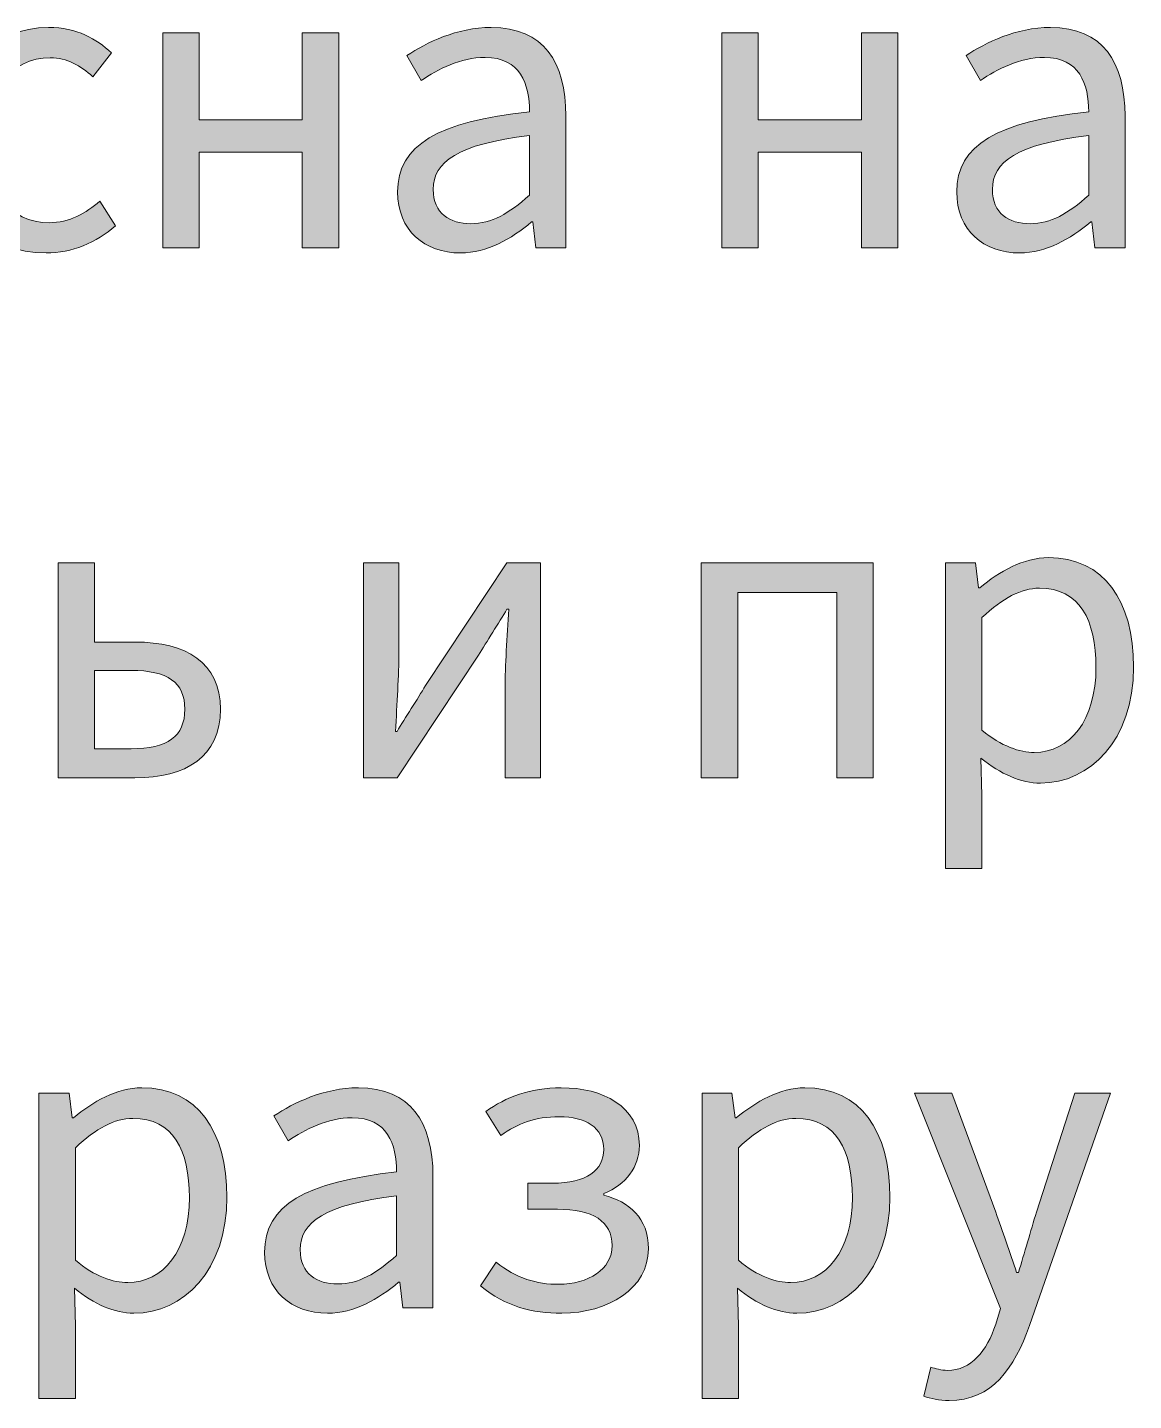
# Model space of a CAD drawing. Header units: millimetres. Extents: x -142 to 140, y -60 to 98.
# Drawn here: x -71.34 to -58.98, y 47.59 to 62.94 of the extents above; entities that cross this region are included whole.
import ezdxf

# ---------------------------------------------------------------- set-up
doc = ezdxf.new("R2010")
doc.units = ezdxf.units.MM
doc.header["$MEASUREMENT"] = 0
doc.layers.add('カット1(R255G0B0)', color=7, linetype='Continuous', lineweight=0)

# ---------------------------------------------------------------- blocks, each defined once
blk = doc.blocks.new('Block_3')
at = {"layer": 'カット1(R255G0B0)', "true_color": 0x000000, "transparency": 33554687}
h = blk.add_hatch(color=18, dxfattribs=at)
h.dxf.hatch_style = 2
edge = h.paths.add_edge_path()
edge.add_spline(control_points=[(-72.263, 61.677), (-72.263, 62.479), (-71.722, 62.941), (-71.108, 62.941), (-70.793, 62.941), (-70.574, 62.811), (-70.405, 62.659), (-70.405, 62.659), (-70.613, 62.39), (-70.613, 62.39), (-70.753, 62.516), (-70.901, 62.602), (-71.09, 62.602), (-71.524, 62.602), (-71.844, 62.228), (-71.844, 61.677), (-71.844, 61.127), (-71.542, 60.758), (-71.101, 60.758), (-70.881, 60.758), (-70.686, 60.865), (-70.537, 60.998), (-70.537, 60.998), (-70.36, 60.725), (-70.36, 60.725), (-70.576, 60.533), (-70.849, 60.42), (-71.137, 60.42), (-71.776, 60.42), (-72.263, 60.882), (-72.263, 61.677)], knot_values=[0, 0, 0, 0, 1, 1, 1, 2, 2, 2, 3, 3, 3, 4, 4, 4, 5, 5, 5, 6, 6, 6, 7, 7, 7, 8, 8, 8, 9, 9, 9, 10, 10, 10, 10], degree=3, periodic=0)
h = blk.add_hatch(color=18, dxfattribs=at)
h.dxf.hatch_style = 2
edge = h.paths.add_edge_path()
edge.add_spline(control_points=[(-65.731, 61.065), (-65.731, 61.065), (-65.731, 61.733), (-65.731, 61.733), (-66.536, 61.636), (-66.808, 61.438), (-66.808, 61.131), (-66.808, 60.859), (-66.623, 60.747), (-66.387, 60.747), (-66.155, 60.747), (-65.964, 60.86), (-65.731, 61.065)], knot_values=[0, 0, 0, 0, 1, 1, 1, 2, 2, 2, 3, 3, 3, 4, 4, 4, 4], degree=3, periodic=0)
edge = h.paths.add_edge_path()
edge.add_spline(control_points=[(-67.206, 61.103), (-67.206, 61.626), (-66.755, 61.888), (-65.731, 61.999), (-65.732, 62.308), (-65.834, 62.606), (-66.227, 62.606), (-66.505, 62.606), (-66.755, 62.474), (-66.943, 62.348), (-66.943, 62.348), (-67.102, 62.627), (-67.102, 62.627), (-66.881, 62.772), (-66.544, 62.941), (-66.159, 62.941), (-65.573, 62.941), (-65.325, 62.551), (-65.325, 61.953), (-65.325, 61.953), (-65.325, 60.479), (-65.325, 60.479), (-65.325, 60.479), (-65.66, 60.479), (-65.66, 60.479), (-65.66, 60.479), (-65.695, 60.767), (-65.695, 60.767), (-65.695, 60.767), (-65.708, 60.767), (-65.708, 60.767), (-65.937, 60.576), (-66.204, 60.42), (-66.502, 60.42), (-66.904, 60.42), (-67.206, 60.67), (-67.206, 61.103)], knot_values=[0, 0, 0, 0, 1, 1, 1, 2, 2, 2, 3, 3, 3, 4, 4, 4, 5, 5, 5, 6, 6, 6, 7, 7, 7, 8, 8, 8, 9, 9, 9, 10, 10, 10, 11, 11, 11, 12, 12, 12, 12], degree=3, periodic=0)
h = blk.add_hatch(color=18, dxfattribs=at)
h.dxf.hatch_style = 2
edge = h.paths.add_edge_path()
edge.add_spline(control_points=[(-59.478, 61.065), (-59.478, 61.065), (-59.478, 61.733), (-59.478, 61.733), (-60.283, 61.636), (-60.555, 61.438), (-60.555, 61.131), (-60.555, 60.859), (-60.37, 60.747), (-60.134, 60.747), (-59.902, 60.747), (-59.711, 60.86), (-59.478, 61.065)], knot_values=[0, 0, 0, 0, 1, 1, 1, 2, 2, 2, 3, 3, 3, 4, 4, 4, 4], degree=3, periodic=0)
edge = h.paths.add_edge_path()
edge.add_spline(control_points=[(-60.954, 61.103), (-60.954, 61.626), (-60.502, 61.888), (-59.478, 61.999), (-59.479, 62.308), (-59.582, 62.606), (-59.974, 62.606), (-60.252, 62.606), (-60.502, 62.474), (-60.69, 62.348), (-60.69, 62.348), (-60.85, 62.627), (-60.85, 62.627), (-60.629, 62.772), (-60.291, 62.941), (-59.906, 62.941), (-59.32, 62.941), (-59.072, 62.551), (-59.072, 61.953), (-59.072, 61.953), (-59.072, 60.479), (-59.072, 60.479), (-59.072, 60.479), (-59.408, 60.479), (-59.408, 60.479), (-59.408, 60.479), (-59.442, 60.767), (-59.442, 60.767), (-59.442, 60.767), (-59.455, 60.767), (-59.455, 60.767), (-59.684, 60.576), (-59.952, 60.42), (-60.25, 60.42), (-60.652, 60.42), (-60.954, 60.67), (-60.954, 61.103)], knot_values=[0, 0, 0, 0, 1, 1, 1, 2, 2, 2, 3, 3, 3, 4, 4, 4, 5, 5, 5, 6, 6, 6, 7, 7, 7, 8, 8, 8, 9, 9, 9, 10, 10, 10, 11, 11, 11, 12, 12, 12, 12], degree=3, periodic=0)
h = blk.add_hatch(color=18, dxfattribs=at)
h.dxf.hatch_style = 2
edge = h.paths.add_edge_path()
edge.add_spline(control_points=[(-69.833, 62.881), (-69.833, 62.881), (-69.426, 62.881), (-69.426, 62.881), (-69.426, 62.881), (-69.426, 61.907), (-69.426, 61.907), (-69.426, 61.907), (-68.272, 61.907), (-68.272, 61.907), (-68.272, 61.907), (-68.272, 62.881), (-68.272, 62.881), (-68.272, 62.881), (-67.865, 62.881), (-67.865, 62.881), (-67.865, 62.881), (-67.865, 60.479), (-67.865, 60.479), (-67.865, 60.479), (-68.272, 60.479), (-68.272, 60.479), (-68.272, 60.479), (-68.272, 61.546), (-68.272, 61.546), (-68.272, 61.546), (-69.426, 61.546), (-69.426, 61.546), (-69.426, 61.546), (-69.426, 60.479), (-69.426, 60.479), (-69.426, 60.479), (-69.833, 60.479), (-69.833, 60.479), (-69.833, 60.479), (-69.833, 62.881), (-69.833, 62.881)], knot_values=[0, 0, 0, 0, 1, 1, 1, 2, 2, 2, 3, 3, 3, 4, 4, 4, 5, 5, 5, 6, 6, 6, 7, 7, 7, 8, 8, 8, 9, 9, 9, 10, 10, 10, 11, 11, 11, 12, 12, 12, 12], degree=3, periodic=0)
h = blk.add_hatch(color=18, dxfattribs=at)
h.dxf.hatch_style = 2
edge = h.paths.add_edge_path()
edge.add_spline(control_points=[(-63.58, 62.881), (-63.58, 62.881), (-63.174, 62.881), (-63.174, 62.881), (-63.174, 62.881), (-63.174, 61.907), (-63.174, 61.907), (-63.174, 61.907), (-62.019, 61.907), (-62.019, 61.907), (-62.019, 61.907), (-62.019, 62.881), (-62.019, 62.881), (-62.019, 62.881), (-61.613, 62.881), (-61.613, 62.881), (-61.613, 62.881), (-61.613, 60.479), (-61.613, 60.479), (-61.613, 60.479), (-62.019, 60.479), (-62.019, 60.479), (-62.019, 60.479), (-62.019, 61.546), (-62.019, 61.546), (-62.019, 61.546), (-63.174, 61.546), (-63.174, 61.546), (-63.174, 61.546), (-63.174, 60.479), (-63.174, 60.479), (-63.174, 60.479), (-63.58, 60.479), (-63.58, 60.479), (-63.58, 60.479), (-63.58, 62.881), (-63.58, 62.881)], knot_values=[0, 0, 0, 0, 1, 1, 1, 2, 2, 2, 3, 3, 3, 4, 4, 4, 5, 5, 5, 6, 6, 6, 7, 7, 7, 8, 8, 8, 9, 9, 9, 10, 10, 10, 11, 11, 11, 12, 12, 12, 12], degree=3, periodic=0)
h = blk.add_hatch(color=18, dxfattribs=at)
h.dxf.hatch_style = 2
edge = h.paths.add_edge_path()
edge.add_spline(control_points=[(-70.185, 54.877), (-69.781, 54.877), (-69.585, 55.015), (-69.585, 55.32), (-69.585, 55.621), (-69.781, 55.753), (-70.185, 55.753), (-70.185, 55.753), (-70.594, 55.753), (-70.594, 55.753), (-70.594, 55.753), (-70.594, 54.877), (-70.594, 54.877), (-70.594, 54.877), (-70.185, 54.877), (-70.185, 54.877)], knot_values=[0, 0, 0, 0, 1, 1, 1, 2, 2, 2, 3, 3, 3, 4, 4, 4, 5, 5, 5, 5], degree=3, periodic=0)
edge = h.paths.add_edge_path()
edge.add_spline(control_points=[(-71.001, 56.955), (-71.001, 56.955), (-70.594, 56.955), (-70.594, 56.955), (-70.594, 56.955), (-70.594, 56.07), (-70.594, 56.07), (-70.594, 56.07), (-70.143, 56.07), (-70.143, 56.07), (-69.571, 56.07), (-69.187, 55.844), (-69.187, 55.318), (-69.187, 54.785), (-69.571, 54.553), (-70.143, 54.553), (-70.143, 54.553), (-71.001, 54.553), (-71.001, 54.553), (-71.001, 54.553), (-71.001, 56.955), (-71.001, 56.955)], knot_values=[0, 0, 0, 0, 1, 1, 1, 2, 2, 2, 3, 3, 3, 4, 4, 4, 5, 5, 5, 6, 6, 6, 7, 7, 7, 7], degree=3, periodic=0)
h = blk.add_hatch(color=18, dxfattribs=at)
h.dxf.hatch_style = 2
edge = h.paths.add_edge_path()
edge.add_spline(control_points=[(-67.588, 56.955), (-67.588, 56.955), (-67.192, 56.955), (-67.192, 56.955), (-67.192, 56.955), (-67.192, 55.956), (-67.192, 55.956), (-67.192, 55.701), (-67.213, 55.379), (-67.23, 55.07), (-67.23, 55.07), (-67.212, 55.07), (-67.212, 55.07), (-67.123, 55.218), (-66.982, 55.437), (-66.894, 55.584), (-66.894, 55.584), (-65.985, 56.955), (-65.985, 56.955), (-65.985, 56.955), (-65.608, 56.955), (-65.608, 56.955), (-65.608, 56.955), (-65.608, 54.553), (-65.608, 54.553), (-65.608, 54.553), (-66.004, 54.553), (-66.004, 54.553), (-66.004, 54.553), (-66.004, 55.551), (-66.004, 55.551), (-66.004, 55.806), (-65.983, 56.127), (-65.964, 56.438), (-65.964, 56.438), (-65.984, 56.438), (-65.984, 56.438), (-66.073, 56.29), (-66.212, 56.069), (-66.3, 55.924), (-66.3, 55.924), (-67.211, 54.553), (-67.211, 54.553), (-67.211, 54.553), (-67.588, 54.553), (-67.588, 54.553), (-67.588, 54.553), (-67.588, 56.955), (-67.588, 56.955)], knot_values=[0, 0, 0, 0, 1, 1, 1, 2, 2, 2, 3, 3, 3, 4, 4, 4, 5, 5, 5, 6, 6, 6, 7, 7, 7, 8, 8, 8, 9, 9, 9, 10, 10, 10, 11, 11, 11, 12, 12, 12, 13, 13, 13, 14, 14, 14, 15, 15, 15, 16, 16, 16, 16], degree=3, periodic=0)
h = blk.add_hatch(color=18, dxfattribs=at)
h.dxf.hatch_style = 2
edge = h.paths.add_edge_path()
edge.add_spline(control_points=[(-63.81, 56.955), (-63.81, 56.955), (-61.888, 56.955), (-61.888, 56.955), (-61.888, 56.955), (-61.888, 54.553), (-61.888, 54.553), (-61.888, 54.553), (-62.294, 54.553), (-62.294, 54.553), (-62.294, 54.553), (-62.294, 56.624), (-62.294, 56.624), (-62.294, 56.624), (-63.403, 56.624), (-63.403, 56.624), (-63.403, 56.624), (-63.403, 54.553), (-63.403, 54.553), (-63.403, 54.553), (-63.81, 54.553), (-63.81, 54.553), (-63.81, 54.553), (-63.81, 56.955), (-63.81, 56.955)], knot_values=[0, 0, 0, 0, 1, 1, 1, 2, 2, 2, 3, 3, 3, 4, 4, 4, 5, 5, 5, 6, 6, 6, 7, 7, 7, 8, 8, 8, 8], degree=3, periodic=0)
h = blk.add_hatch(color=18, dxfattribs=at)
h.dxf.hatch_style = 2
edge = h.paths.add_edge_path()
edge.add_spline(control_points=[(-59.397, 55.786), (-59.397, 56.317), (-59.578, 56.672), (-60.03, 56.672), (-60.234, 56.672), (-60.439, 56.56), (-60.672, 56.344), (-60.672, 56.344), (-60.672, 55.085), (-60.672, 55.085), (-60.455, 54.903), (-60.246, 54.836), (-60.087, 54.836), (-59.69, 54.836), (-59.397, 55.194), (-59.397, 55.786)], knot_values=[0, 0, 0, 0, 1, 1, 1, 2, 2, 2, 3, 3, 3, 4, 4, 4, 5, 5, 5, 5], degree=3, periodic=0)
edge = h.paths.add_edge_path()
edge.add_spline(control_points=[(-61.079, 56.955), (-61.079, 56.955), (-60.743, 56.955), (-60.743, 56.955), (-60.743, 56.955), (-60.709, 56.678), (-60.709, 56.678), (-60.709, 56.678), (-60.695, 56.678), (-60.695, 56.678), (-60.478, 56.858), (-60.208, 57.014), (-59.929, 57.014), (-59.309, 57.014), (-58.977, 56.532), (-58.977, 55.79), (-58.977, 54.971), (-59.468, 54.493), (-60.017, 54.493), (-60.237, 54.493), (-60.462, 54.595), (-60.683, 54.772), (-60.683, 54.772), (-60.672, 54.353), (-60.672, 54.353), (-60.672, 54.353), (-60.672, 53.539), (-60.672, 53.539), (-60.672, 53.539), (-61.079, 53.539), (-61.079, 53.539), (-61.079, 53.539), (-61.079, 56.955), (-61.079, 56.955)], knot_values=[0, 0, 0, 0, 1, 1, 1, 2, 2, 2, 3, 3, 3, 4, 4, 4, 5, 5, 5, 6, 6, 6, 7, 7, 7, 8, 8, 8, 9, 9, 9, 10, 10, 10, 11, 11, 11, 11], degree=3, periodic=0)
h = blk.add_hatch(color=18, dxfattribs=at)
h.dxf.hatch_style = 2
edge = h.paths.add_edge_path()
edge.add_spline(control_points=[(-69.534, 49.859), (-69.534, 50.39), (-69.715, 50.745), (-70.167, 50.745), (-70.371, 50.745), (-70.576, 50.633), (-70.809, 50.417), (-70.809, 50.417), (-70.809, 49.158), (-70.809, 49.158), (-70.592, 48.976), (-70.383, 48.909), (-70.224, 48.909), (-69.827, 48.909), (-69.534, 49.267), (-69.534, 49.859)], knot_values=[0, 0, 0, 0, 1, 1, 1, 2, 2, 2, 3, 3, 3, 4, 4, 4, 5, 5, 5, 5], degree=3, periodic=0)
edge = h.paths.add_edge_path()
edge.add_spline(control_points=[(-71.216, 51.028), (-71.216, 51.028), (-70.88, 51.028), (-70.88, 51.028), (-70.88, 51.028), (-70.846, 50.751), (-70.846, 50.751), (-70.846, 50.751), (-70.832, 50.751), (-70.832, 50.751), (-70.615, 50.931), (-70.345, 51.087), (-70.066, 51.087), (-69.446, 51.087), (-69.114, 50.605), (-69.114, 49.863), (-69.114, 49.044), (-69.605, 48.567), (-70.154, 48.567), (-70.374, 48.567), (-70.599, 48.668), (-70.82, 48.845), (-70.82, 48.845), (-70.809, 48.426), (-70.809, 48.426), (-70.809, 48.426), (-70.809, 47.612), (-70.809, 47.612), (-70.809, 47.612), (-71.216, 47.612), (-71.216, 47.612), (-71.216, 47.612), (-71.216, 51.028), (-71.216, 51.028)], knot_values=[0, 0, 0, 0, 1, 1, 1, 2, 2, 2, 3, 3, 3, 4, 4, 4, 5, 5, 5, 6, 6, 6, 7, 7, 7, 8, 8, 8, 9, 9, 9, 10, 10, 10, 11, 11, 11, 11], degree=3, periodic=0)
h = blk.add_hatch(color=18, dxfattribs=at)
h.dxf.hatch_style = 2
edge = h.paths.add_edge_path()
edge.add_spline(control_points=[(-67.217, 49.212), (-67.217, 49.212), (-67.217, 49.879), (-67.217, 49.879), (-68.022, 49.782), (-68.295, 49.585), (-68.295, 49.278), (-68.295, 49.005), (-68.109, 48.894), (-67.874, 48.894), (-67.642, 48.894), (-67.45, 49.007), (-67.217, 49.212)], knot_values=[0, 0, 0, 0, 1, 1, 1, 2, 2, 2, 3, 3, 3, 4, 4, 4, 4], degree=3, periodic=0)
edge = h.paths.add_edge_path()
edge.add_spline(control_points=[(-68.693, 49.249), (-68.693, 49.773), (-68.241, 50.034), (-67.217, 50.146), (-67.218, 50.455), (-67.321, 50.752), (-67.713, 50.752), (-67.991, 50.752), (-68.241, 50.621), (-68.429, 50.495), (-68.429, 50.495), (-68.589, 50.773), (-68.589, 50.773), (-68.368, 50.919), (-68.03, 51.087), (-67.645, 51.087), (-67.059, 51.087), (-66.811, 50.698), (-66.811, 50.1), (-66.811, 50.1), (-66.811, 48.626), (-66.811, 48.626), (-66.811, 48.626), (-67.147, 48.626), (-67.147, 48.626), (-67.147, 48.626), (-67.181, 48.913), (-67.181, 48.913), (-67.181, 48.913), (-67.195, 48.913), (-67.195, 48.913), (-67.423, 48.723), (-67.691, 48.567), (-67.989, 48.567), (-68.391, 48.567), (-68.693, 48.816), (-68.693, 49.249)], knot_values=[0, 0, 0, 0, 1, 1, 1, 2, 2, 2, 3, 3, 3, 4, 4, 4, 5, 5, 5, 6, 6, 6, 7, 7, 7, 8, 8, 8, 9, 9, 9, 10, 10, 10, 11, 11, 11, 12, 12, 12, 12], degree=3, periodic=0)
h = blk.add_hatch(color=18, dxfattribs=at)
h.dxf.hatch_style = 2
edge = h.paths.add_edge_path()
edge.add_spline(control_points=[(-66.279, 48.872), (-66.279, 48.872), (-66.103, 49.137), (-66.103, 49.137), (-65.882, 48.954), (-65.646, 48.89), (-65.404, 48.89), (-65.075, 48.89), (-64.807, 49.057), (-64.807, 49.323), (-64.807, 49.595), (-65.025, 49.729), (-65.418, 49.729), (-65.418, 49.729), (-65.75, 49.729), (-65.75, 49.729), (-65.75, 49.729), (-65.75, 50.02), (-65.75, 50.02), (-65.75, 50.02), (-65.476, 50.02), (-65.476, 50.02), (-65.093, 50.02), (-64.901, 50.164), (-64.901, 50.398), (-64.901, 50.644), (-65.106, 50.763), (-65.398, 50.763), (-65.673, 50.763), (-65.857, 50.69), (-66.052, 50.553), (-66.052, 50.553), (-66.221, 50.821), (-66.221, 50.821), (-65.992, 50.984), (-65.726, 51.087), (-65.376, 51.087), (-64.91, 51.087), (-64.503, 50.878), (-64.503, 50.441), (-64.503, 50.206), (-64.649, 50.003), (-64.901, 49.905), (-64.901, 49.905), (-64.901, 49.886), (-64.901, 49.886), (-64.619, 49.813), (-64.401, 49.632), (-64.401, 49.287), (-64.401, 48.842), (-64.853, 48.567), (-65.37, 48.567), (-65.701, 48.567), (-65.998, 48.64), (-66.279, 48.872)], knot_values=[0, 0, 0, 0, 1, 1, 1, 2, 2, 2, 3, 3, 3, 4, 4, 4, 5, 5, 5, 6, 6, 6, 7, 7, 7, 8, 8, 8, 9, 9, 9, 10, 10, 10, 11, 11, 11, 12, 12, 12, 13, 13, 13, 14, 14, 14, 15, 15, 15, 16, 16, 16, 17, 17, 17, 18, 18, 18, 18], degree=3, periodic=0)
h = blk.add_hatch(color=18, dxfattribs=at)
h.dxf.hatch_style = 2
edge = h.paths.add_edge_path()
edge.add_spline(control_points=[(-62.121, 49.859), (-62.121, 50.39), (-62.302, 50.745), (-62.754, 50.745), (-62.957, 50.745), (-63.162, 50.633), (-63.396, 50.417), (-63.396, 50.417), (-63.396, 49.158), (-63.396, 49.158), (-63.179, 48.976), (-62.97, 48.909), (-62.811, 48.909), (-62.414, 48.909), (-62.121, 49.267), (-62.121, 49.859)], knot_values=[0, 0, 0, 0, 1, 1, 1, 2, 2, 2, 3, 3, 3, 4, 4, 4, 5, 5, 5, 5], degree=3, periodic=0)
edge = h.paths.add_edge_path()
edge.add_spline(control_points=[(-63.802, 51.028), (-63.802, 51.028), (-63.467, 51.028), (-63.467, 51.028), (-63.467, 51.028), (-63.432, 50.751), (-63.432, 50.751), (-63.432, 50.751), (-63.419, 50.751), (-63.419, 50.751), (-63.202, 50.931), (-62.931, 51.087), (-62.653, 51.087), (-62.033, 51.087), (-61.701, 50.605), (-61.701, 49.863), (-61.701, 49.044), (-62.192, 48.567), (-62.741, 48.567), (-62.961, 48.567), (-63.186, 48.668), (-63.407, 48.845), (-63.407, 48.845), (-63.396, 48.426), (-63.396, 48.426), (-63.396, 48.426), (-63.396, 47.612), (-63.396, 47.612), (-63.396, 47.612), (-63.802, 47.612), (-63.802, 47.612), (-63.802, 47.612), (-63.802, 51.028), (-63.802, 51.028)], knot_values=[0, 0, 0, 0, 1, 1, 1, 2, 2, 2, 3, 3, 3, 4, 4, 4, 5, 5, 5, 6, 6, 6, 7, 7, 7, 8, 8, 8, 9, 9, 9, 10, 10, 10, 11, 11, 11, 11], degree=3, periodic=0)
h = blk.add_hatch(color=18, dxfattribs=at)
h.dxf.hatch_style = 2
edge = h.paths.add_edge_path()
edge.add_spline(control_points=[(-61.322, 47.64), (-61.322, 47.64), (-61.243, 47.964), (-61.243, 47.964), (-61.195, 47.948), (-61.122, 47.928), (-61.059, 47.928), (-60.789, 47.928), (-60.617, 48.146), (-60.518, 48.444), (-60.518, 48.444), (-60.463, 48.621), (-60.463, 48.621), (-60.463, 48.621), (-61.427, 51.028), (-61.427, 51.028), (-61.427, 51.028), (-61.008, 51.028), (-61.008, 51.028), (-61.008, 51.028), (-60.518, 49.698), (-60.518, 49.698), (-60.443, 49.489), (-60.362, 49.244), (-60.284, 49.021), (-60.284, 49.021), (-60.264, 49.021), (-60.264, 49.021), (-60.196, 49.24), (-60.128, 49.486), (-60.062, 49.698), (-60.062, 49.698), (-59.634, 51.028), (-59.634, 51.028), (-59.634, 51.028), (-59.236, 51.028), (-59.236, 51.028), (-59.236, 51.028), (-60.141, 48.428), (-60.141, 48.428), (-60.311, 47.951), (-60.559, 47.591), (-61.04, 47.591), (-61.152, 47.591), (-61.245, 47.611), (-61.322, 47.64)], knot_values=[0, 0, 0, 0, 1, 1, 1, 2, 2, 2, 3, 3, 3, 4, 4, 4, 5, 5, 5, 6, 6, 6, 7, 7, 7, 8, 8, 8, 9, 9, 9, 10, 10, 10, 11, 11, 11, 12, 12, 12, 13, 13, 13, 14, 14, 14, 15, 15, 15, 15], degree=3, periodic=0)
at = {"layer": 'カット1(R255G0B0)'}
for points, knots in [([(-72.263, 61.677), (-72.263, 62.479), (-71.722, 62.941), (-71.108, 62.941), (-70.793, 62.941), (-70.574, 62.811), (-70.405, 62.659), (-70.405, 62.659), (-70.613, 62.39), (-70.613, 62.39), (-70.753, 62.516), (-70.901, 62.602), (-71.09, 62.602), (-71.524, 62.602), (-71.844, 62.228), (-71.844, 61.677), (-71.844, 61.127), (-71.542, 60.758), (-71.101, 60.758), (-70.881, 60.758), (-70.686, 60.865), (-70.537, 60.998), (-70.537, 60.998), (-70.36, 60.725), (-70.36, 60.725), (-70.576, 60.533), (-70.849, 60.42), (-71.137, 60.42), (-71.776, 60.42), (-72.263, 60.882), (-72.263, 61.677)], [0, 0, 0, 0, 1, 1, 1, 2, 2, 2, 3, 3, 3, 4, 4, 4, 5, 5, 5, 6, 6, 6, 7, 7, 7, 8, 8, 8, 9, 9, 9, 10, 10, 10, 10]), ([(-67.206, 61.103), (-67.206, 61.626), (-66.755, 61.888), (-65.731, 61.999), (-65.732, 62.308), (-65.834, 62.606), (-66.227, 62.606), (-66.505, 62.606), (-66.755, 62.474), (-66.943, 62.348), (-66.943, 62.348), (-67.102, 62.627), (-67.102, 62.627), (-66.881, 62.772), (-66.544, 62.941), (-66.159, 62.941), (-65.573, 62.941), (-65.325, 62.551), (-65.325, 61.953), (-65.325, 61.953), (-65.325, 60.479), (-65.325, 60.479), (-65.325, 60.479), (-65.66, 60.479), (-65.66, 60.479), (-65.66, 60.479), (-65.695, 60.767), (-65.695, 60.767), (-65.695, 60.767), (-65.708, 60.767), (-65.708, 60.767), (-65.937, 60.576), (-66.204, 60.42), (-66.502, 60.42), (-66.904, 60.42), (-67.206, 60.67), (-67.206, 61.103)], [0, 0, 0, 0, 1, 1, 1, 2, 2, 2, 3, 3, 3, 4, 4, 4, 5, 5, 5, 6, 6, 6, 7, 7, 7, 8, 8, 8, 9, 9, 9, 10, 10, 10, 11, 11, 11, 12, 12, 12, 12]), ([(-60.954, 61.103), (-60.954, 61.626), (-60.502, 61.888), (-59.478, 61.999), (-59.479, 62.308), (-59.582, 62.606), (-59.974, 62.606), (-60.252, 62.606), (-60.502, 62.474), (-60.69, 62.348), (-60.69, 62.348), (-60.85, 62.627), (-60.85, 62.627), (-60.629, 62.772), (-60.291, 62.941), (-59.906, 62.941), (-59.32, 62.941), (-59.072, 62.551), (-59.072, 61.953), (-59.072, 61.953), (-59.072, 60.479), (-59.072, 60.479), (-59.072, 60.479), (-59.408, 60.479), (-59.408, 60.479), (-59.408, 60.479), (-59.442, 60.767), (-59.442, 60.767), (-59.442, 60.767), (-59.455, 60.767), (-59.455, 60.767), (-59.684, 60.576), (-59.952, 60.42), (-60.25, 60.42), (-60.652, 60.42), (-60.954, 60.67), (-60.954, 61.103)], [0, 0, 0, 0, 1, 1, 1, 2, 2, 2, 3, 3, 3, 4, 4, 4, 5, 5, 5, 6, 6, 6, 7, 7, 7, 8, 8, 8, 9, 9, 9, 10, 10, 10, 11, 11, 11, 12, 12, 12, 12]), ([(-69.833, 62.881), (-69.833, 62.881), (-69.426, 62.881), (-69.426, 62.881), (-69.426, 62.881), (-69.426, 61.907), (-69.426, 61.907), (-69.426, 61.907), (-68.272, 61.907), (-68.272, 61.907), (-68.272, 61.907), (-68.272, 62.881), (-68.272, 62.881), (-68.272, 62.881), (-67.865, 62.881), (-67.865, 62.881), (-67.865, 62.881), (-67.865, 60.479), (-67.865, 60.479), (-67.865, 60.479), (-68.272, 60.479), (-68.272, 60.479), (-68.272, 60.479), (-68.272, 61.546), (-68.272, 61.546), (-68.272, 61.546), (-69.426, 61.546), (-69.426, 61.546), (-69.426, 61.546), (-69.426, 60.479), (-69.426, 60.479), (-69.426, 60.479), (-69.833, 60.479), (-69.833, 60.479), (-69.833, 60.479), (-69.833, 62.881), (-69.833, 62.881)], [0, 0, 0, 0, 1, 1, 1, 2, 2, 2, 3, 3, 3, 4, 4, 4, 5, 5, 5, 6, 6, 6, 7, 7, 7, 8, 8, 8, 9, 9, 9, 10, 10, 10, 11, 11, 11, 12, 12, 12, 12]), ([(-63.58, 62.881), (-63.58, 62.881), (-63.174, 62.881), (-63.174, 62.881), (-63.174, 62.881), (-63.174, 61.907), (-63.174, 61.907), (-63.174, 61.907), (-62.019, 61.907), (-62.019, 61.907), (-62.019, 61.907), (-62.019, 62.881), (-62.019, 62.881), (-62.019, 62.881), (-61.613, 62.881), (-61.613, 62.881), (-61.613, 62.881), (-61.613, 60.479), (-61.613, 60.479), (-61.613, 60.479), (-62.019, 60.479), (-62.019, 60.479), (-62.019, 60.479), (-62.019, 61.546), (-62.019, 61.546), (-62.019, 61.546), (-63.174, 61.546), (-63.174, 61.546), (-63.174, 61.546), (-63.174, 60.479), (-63.174, 60.479), (-63.174, 60.479), (-63.58, 60.479), (-63.58, 60.479), (-63.58, 60.479), (-63.58, 62.881), (-63.58, 62.881)], [0, 0, 0, 0, 1, 1, 1, 2, 2, 2, 3, 3, 3, 4, 4, 4, 5, 5, 5, 6, 6, 6, 7, 7, 7, 8, 8, 8, 9, 9, 9, 10, 10, 10, 11, 11, 11, 12, 12, 12, 12]), ([(-65.731, 61.065), (-65.731, 61.065), (-65.731, 61.733), (-65.731, 61.733), (-66.536, 61.636), (-66.808, 61.438), (-66.808, 61.131), (-66.808, 60.859), (-66.623, 60.747), (-66.387, 60.747), (-66.155, 60.747), (-65.964, 60.86), (-65.731, 61.065)], [0, 0, 0, 0, 1, 1, 1, 2, 2, 2, 3, 3, 3, 4, 4, 4, 4]), ([(-59.478, 61.065), (-59.478, 61.065), (-59.478, 61.733), (-59.478, 61.733), (-60.283, 61.636), (-60.555, 61.438), (-60.555, 61.131), (-60.555, 60.859), (-60.37, 60.747), (-60.134, 60.747), (-59.902, 60.747), (-59.711, 60.86), (-59.478, 61.065)], [0, 0, 0, 0, 1, 1, 1, 2, 2, 2, 3, 3, 3, 4, 4, 4, 4]), ([(-71.001, 56.955), (-71.001, 56.955), (-70.594, 56.955), (-70.594, 56.955), (-70.594, 56.955), (-70.594, 56.07), (-70.594, 56.07), (-70.594, 56.07), (-70.143, 56.07), (-70.143, 56.07), (-69.571, 56.07), (-69.187, 55.844), (-69.187, 55.318), (-69.187, 54.785), (-69.571, 54.553), (-70.143, 54.553), (-70.143, 54.553), (-71.001, 54.553), (-71.001, 54.553), (-71.001, 54.553), (-71.001, 56.955), (-71.001, 56.955)], [0, 0, 0, 0, 1, 1, 1, 2, 2, 2, 3, 3, 3, 4, 4, 4, 5, 5, 5, 6, 6, 6, 7, 7, 7, 7]), ([(-67.588, 56.955), (-67.588, 56.955), (-67.192, 56.955), (-67.192, 56.955), (-67.192, 56.955), (-67.192, 55.956), (-67.192, 55.956), (-67.192, 55.701), (-67.213, 55.379), (-67.23, 55.07), (-67.23, 55.07), (-67.212, 55.07), (-67.212, 55.07), (-67.123, 55.218), (-66.982, 55.437), (-66.894, 55.584), (-66.894, 55.584), (-65.985, 56.955), (-65.985, 56.955), (-65.985, 56.955), (-65.608, 56.955), (-65.608, 56.955), (-65.608, 56.955), (-65.608, 54.553), (-65.608, 54.553), (-65.608, 54.553), (-66.004, 54.553), (-66.004, 54.553), (-66.004, 54.553), (-66.004, 55.551), (-66.004, 55.551), (-66.004, 55.806), (-65.983, 56.127), (-65.964, 56.438), (-65.964, 56.438), (-65.984, 56.438), (-65.984, 56.438), (-66.073, 56.29), (-66.212, 56.069), (-66.3, 55.924), (-66.3, 55.924), (-67.211, 54.553), (-67.211, 54.553), (-67.211, 54.553), (-67.588, 54.553), (-67.588, 54.553), (-67.588, 54.553), (-67.588, 56.955), (-67.588, 56.955)], [0, 0, 0, 0, 1, 1, 1, 2, 2, 2, 3, 3, 3, 4, 4, 4, 5, 5, 5, 6, 6, 6, 7, 7, 7, 8, 8, 8, 9, 9, 9, 10, 10, 10, 11, 11, 11, 12, 12, 12, 13, 13, 13, 14, 14, 14, 15, 15, 15, 16, 16, 16, 16]), ([(-63.81, 56.955), (-63.81, 56.955), (-61.888, 56.955), (-61.888, 56.955), (-61.888, 56.955), (-61.888, 54.553), (-61.888, 54.553), (-61.888, 54.553), (-62.294, 54.553), (-62.294, 54.553), (-62.294, 54.553), (-62.294, 56.624), (-62.294, 56.624), (-62.294, 56.624), (-63.403, 56.624), (-63.403, 56.624), (-63.403, 56.624), (-63.403, 54.553), (-63.403, 54.553), (-63.403, 54.553), (-63.81, 54.553), (-63.81, 54.553), (-63.81, 54.553), (-63.81, 56.955), (-63.81, 56.955)], [0, 0, 0, 0, 1, 1, 1, 2, 2, 2, 3, 3, 3, 4, 4, 4, 5, 5, 5, 6, 6, 6, 7, 7, 7, 8, 8, 8, 8]), ([(-61.079, 56.955), (-61.079, 56.955), (-60.743, 56.955), (-60.743, 56.955), (-60.743, 56.955), (-60.709, 56.678), (-60.709, 56.678), (-60.709, 56.678), (-60.695, 56.678), (-60.695, 56.678), (-60.478, 56.858), (-60.208, 57.014), (-59.929, 57.014), (-59.309, 57.014), (-58.977, 56.532), (-58.977, 55.79), (-58.977, 54.971), (-59.468, 54.493), (-60.017, 54.493), (-60.237, 54.493), (-60.462, 54.595), (-60.683, 54.772), (-60.683, 54.772), (-60.672, 54.353), (-60.672, 54.353), (-60.672, 54.353), (-60.672, 53.539), (-60.672, 53.539), (-60.672, 53.539), (-61.079, 53.539), (-61.079, 53.539), (-61.079, 53.539), (-61.079, 56.955), (-61.079, 56.955)], [0, 0, 0, 0, 1, 1, 1, 2, 2, 2, 3, 3, 3, 4, 4, 4, 5, 5, 5, 6, 6, 6, 7, 7, 7, 8, 8, 8, 9, 9, 9, 10, 10, 10, 11, 11, 11, 11]), ([(-59.397, 55.786), (-59.397, 56.317), (-59.578, 56.672), (-60.03, 56.672), (-60.234, 56.672), (-60.439, 56.56), (-60.672, 56.344), (-60.672, 56.344), (-60.672, 55.085), (-60.672, 55.085), (-60.455, 54.903), (-60.246, 54.836), (-60.087, 54.836), (-59.69, 54.836), (-59.397, 55.194), (-59.397, 55.786)], [0, 0, 0, 0, 1, 1, 1, 2, 2, 2, 3, 3, 3, 4, 4, 4, 5, 5, 5, 5]), ([(-70.185, 54.877), (-69.781, 54.877), (-69.585, 55.015), (-69.585, 55.32), (-69.585, 55.621), (-69.781, 55.753), (-70.185, 55.753), (-70.185, 55.753), (-70.594, 55.753), (-70.594, 55.753), (-70.594, 55.753), (-70.594, 54.877), (-70.594, 54.877), (-70.594, 54.877), (-70.185, 54.877), (-70.185, 54.877)], [0, 0, 0, 0, 1, 1, 1, 2, 2, 2, 3, 3, 3, 4, 4, 4, 5, 5, 5, 5]), ([(-71.216, 51.028), (-71.216, 51.028), (-70.88, 51.028), (-70.88, 51.028), (-70.88, 51.028), (-70.846, 50.751), (-70.846, 50.751), (-70.846, 50.751), (-70.832, 50.751), (-70.832, 50.751), (-70.615, 50.931), (-70.345, 51.087), (-70.066, 51.087), (-69.446, 51.087), (-69.114, 50.605), (-69.114, 49.863), (-69.114, 49.044), (-69.605, 48.567), (-70.154, 48.567), (-70.374, 48.567), (-70.599, 48.668), (-70.82, 48.845), (-70.82, 48.845), (-70.809, 48.426), (-70.809, 48.426), (-70.809, 48.426), (-70.809, 47.612), (-70.809, 47.612), (-70.809, 47.612), (-71.216, 47.612), (-71.216, 47.612), (-71.216, 47.612), (-71.216, 51.028), (-71.216, 51.028)], [0, 0, 0, 0, 1, 1, 1, 2, 2, 2, 3, 3, 3, 4, 4, 4, 5, 5, 5, 6, 6, 6, 7, 7, 7, 8, 8, 8, 9, 9, 9, 10, 10, 10, 11, 11, 11, 11]), ([(-68.693, 49.249), (-68.693, 49.773), (-68.241, 50.034), (-67.217, 50.146), (-67.218, 50.455), (-67.321, 50.752), (-67.713, 50.752), (-67.991, 50.752), (-68.241, 50.621), (-68.429, 50.495), (-68.429, 50.495), (-68.589, 50.773), (-68.589, 50.773), (-68.368, 50.919), (-68.03, 51.087), (-67.645, 51.087), (-67.059, 51.087), (-66.811, 50.698), (-66.811, 50.1), (-66.811, 50.1), (-66.811, 48.626), (-66.811, 48.626), (-66.811, 48.626), (-67.147, 48.626), (-67.147, 48.626), (-67.147, 48.626), (-67.181, 48.913), (-67.181, 48.913), (-67.181, 48.913), (-67.195, 48.913), (-67.195, 48.913), (-67.423, 48.723), (-67.691, 48.567), (-67.989, 48.567), (-68.391, 48.567), (-68.693, 48.816), (-68.693, 49.249)], [0, 0, 0, 0, 1, 1, 1, 2, 2, 2, 3, 3, 3, 4, 4, 4, 5, 5, 5, 6, 6, 6, 7, 7, 7, 8, 8, 8, 9, 9, 9, 10, 10, 10, 11, 11, 11, 12, 12, 12, 12]), ([(-66.279, 48.872), (-66.279, 48.872), (-66.103, 49.137), (-66.103, 49.137), (-65.882, 48.954), (-65.646, 48.89), (-65.404, 48.89), (-65.075, 48.89), (-64.807, 49.057), (-64.807, 49.323), (-64.807, 49.595), (-65.025, 49.729), (-65.418, 49.729), (-65.418, 49.729), (-65.75, 49.729), (-65.75, 49.729), (-65.75, 49.729), (-65.75, 50.02), (-65.75, 50.02), (-65.75, 50.02), (-65.476, 50.02), (-65.476, 50.02), (-65.093, 50.02), (-64.901, 50.164), (-64.901, 50.398), (-64.901, 50.644), (-65.106, 50.763), (-65.398, 50.763), (-65.673, 50.763), (-65.857, 50.69), (-66.052, 50.553), (-66.052, 50.553), (-66.221, 50.821), (-66.221, 50.821), (-65.992, 50.984), (-65.726, 51.087), (-65.376, 51.087), (-64.91, 51.087), (-64.503, 50.878), (-64.503, 50.441), (-64.503, 50.206), (-64.649, 50.003), (-64.901, 49.905), (-64.901, 49.905), (-64.901, 49.886), (-64.901, 49.886), (-64.619, 49.813), (-64.401, 49.632), (-64.401, 49.287), (-64.401, 48.842), (-64.853, 48.567), (-65.37, 48.567), (-65.701, 48.567), (-65.998, 48.64), (-66.279, 48.872)], [0, 0, 0, 0, 1, 1, 1, 2, 2, 2, 3, 3, 3, 4, 4, 4, 5, 5, 5, 6, 6, 6, 7, 7, 7, 8, 8, 8, 9, 9, 9, 10, 10, 10, 11, 11, 11, 12, 12, 12, 13, 13, 13, 14, 14, 14, 15, 15, 15, 16, 16, 16, 17, 17, 17, 18, 18, 18, 18]), ([(-63.802, 51.028), (-63.802, 51.028), (-63.467, 51.028), (-63.467, 51.028), (-63.467, 51.028), (-63.432, 50.751), (-63.432, 50.751), (-63.432, 50.751), (-63.419, 50.751), (-63.419, 50.751), (-63.202, 50.931), (-62.931, 51.087), (-62.653, 51.087), (-62.033, 51.087), (-61.701, 50.605), (-61.701, 49.863), (-61.701, 49.044), (-62.192, 48.567), (-62.741, 48.567), (-62.961, 48.567), (-63.186, 48.668), (-63.407, 48.845), (-63.407, 48.845), (-63.396, 48.426), (-63.396, 48.426), (-63.396, 48.426), (-63.396, 47.612), (-63.396, 47.612), (-63.396, 47.612), (-63.802, 47.612), (-63.802, 47.612), (-63.802, 47.612), (-63.802, 51.028), (-63.802, 51.028)], [0, 0, 0, 0, 1, 1, 1, 2, 2, 2, 3, 3, 3, 4, 4, 4, 5, 5, 5, 6, 6, 6, 7, 7, 7, 8, 8, 8, 9, 9, 9, 10, 10, 10, 11, 11, 11, 11]), ([(-61.322, 47.64), (-61.322, 47.64), (-61.243, 47.964), (-61.243, 47.964), (-61.195, 47.948), (-61.122, 47.928), (-61.059, 47.928), (-60.789, 47.928), (-60.617, 48.146), (-60.518, 48.444), (-60.518, 48.444), (-60.463, 48.621), (-60.463, 48.621), (-60.463, 48.621), (-61.427, 51.028), (-61.427, 51.028), (-61.427, 51.028), (-61.008, 51.028), (-61.008, 51.028), (-61.008, 51.028), (-60.518, 49.698), (-60.518, 49.698), (-60.443, 49.489), (-60.362, 49.244), (-60.284, 49.021), (-60.284, 49.021), (-60.264, 49.021), (-60.264, 49.021), (-60.196, 49.24), (-60.128, 49.486), (-60.062, 49.698), (-60.062, 49.698), (-59.634, 51.028), (-59.634, 51.028), (-59.634, 51.028), (-59.236, 51.028), (-59.236, 51.028), (-59.236, 51.028), (-60.141, 48.428), (-60.141, 48.428), (-60.311, 47.951), (-60.559, 47.591), (-61.04, 47.591), (-61.152, 47.591), (-61.245, 47.611), (-61.322, 47.64)], [0, 0, 0, 0, 1, 1, 1, 2, 2, 2, 3, 3, 3, 4, 4, 4, 5, 5, 5, 6, 6, 6, 7, 7, 7, 8, 8, 8, 9, 9, 9, 10, 10, 10, 11, 11, 11, 12, 12, 12, 13, 13, 13, 14, 14, 14, 15, 15, 15, 15]), ([(-69.534, 49.859), (-69.534, 50.39), (-69.715, 50.745), (-70.167, 50.745), (-70.371, 50.745), (-70.576, 50.633), (-70.809, 50.417), (-70.809, 50.417), (-70.809, 49.158), (-70.809, 49.158), (-70.592, 48.976), (-70.383, 48.909), (-70.224, 48.909), (-69.827, 48.909), (-69.534, 49.267), (-69.534, 49.859)], [0, 0, 0, 0, 1, 1, 1, 2, 2, 2, 3, 3, 3, 4, 4, 4, 5, 5, 5, 5]), ([(-62.121, 49.859), (-62.121, 50.39), (-62.302, 50.745), (-62.754, 50.745), (-62.957, 50.745), (-63.162, 50.633), (-63.396, 50.417), (-63.396, 50.417), (-63.396, 49.158), (-63.396, 49.158), (-63.179, 48.976), (-62.97, 48.909), (-62.811, 48.909), (-62.414, 48.909), (-62.121, 49.267), (-62.121, 49.859)], [0, 0, 0, 0, 1, 1, 1, 2, 2, 2, 3, 3, 3, 4, 4, 4, 5, 5, 5, 5]), ([(-67.217, 49.212), (-67.217, 49.212), (-67.217, 49.879), (-67.217, 49.879), (-68.022, 49.782), (-68.295, 49.585), (-68.295, 49.278), (-68.295, 49.005), (-68.109, 48.894), (-67.874, 48.894), (-67.642, 48.894), (-67.45, 49.007), (-67.217, 49.212)], [0, 0, 0, 0, 1, 1, 1, 2, 2, 2, 3, 3, 3, 4, 4, 4, 4])]:
    blk.add_open_spline(points, degree=3, knots=knots, dxfattribs=at)
blk = doc.blocks.new('Block_2')
at = {"layer": 'カット1(R255G0B0)'}
blk.add_blockref('Block_3', (0, 0), dxfattribs=at)
blk = doc.blocks.new('Block_0')
at = {"layer": 'カット1(R255G0B0)'}
blk.add_blockref('Block_2', (0, 0), dxfattribs=at)

msp = doc.modelspace()

# ---------------------------------------------------------------- block references
at = {"layer": 'カット1(R255G0B0)'}
msp.add_blockref('Block_0', (0, 0), dxfattribs=at)

doc.saveas('drawing.dxf')
